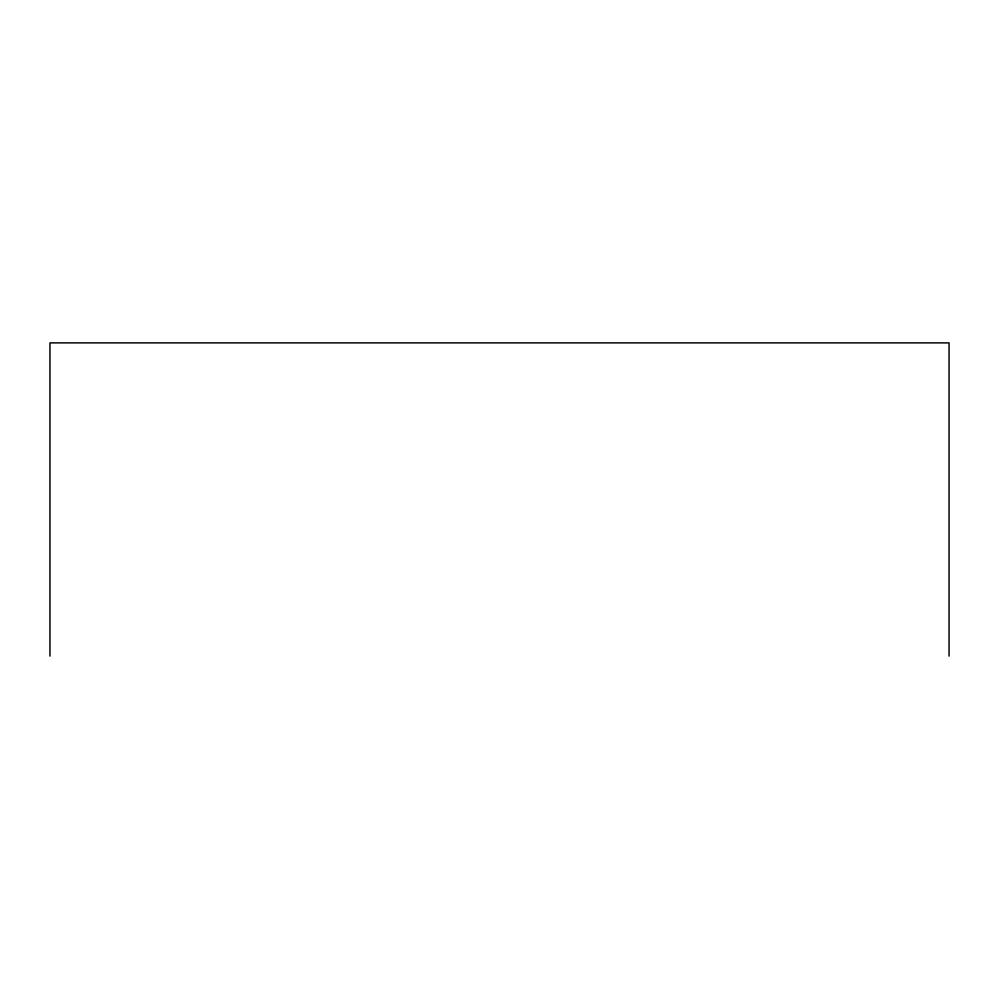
<?xml version="1.0" encoding="UTF-8"?>
<svg xmlns="http://www.w3.org/2000/svg" width="999" height="999" viewBox="0 0 999 999"><rect width="100%" height="100%" fill="white"/><g stroke="black" fill="none" stroke-linecap="round" stroke-linejoin="round"><path stroke-width="1.5" d="M949.05 656.118L949.05 342.882L49.95 342.882L49.95 656.118"/></g></svg>
